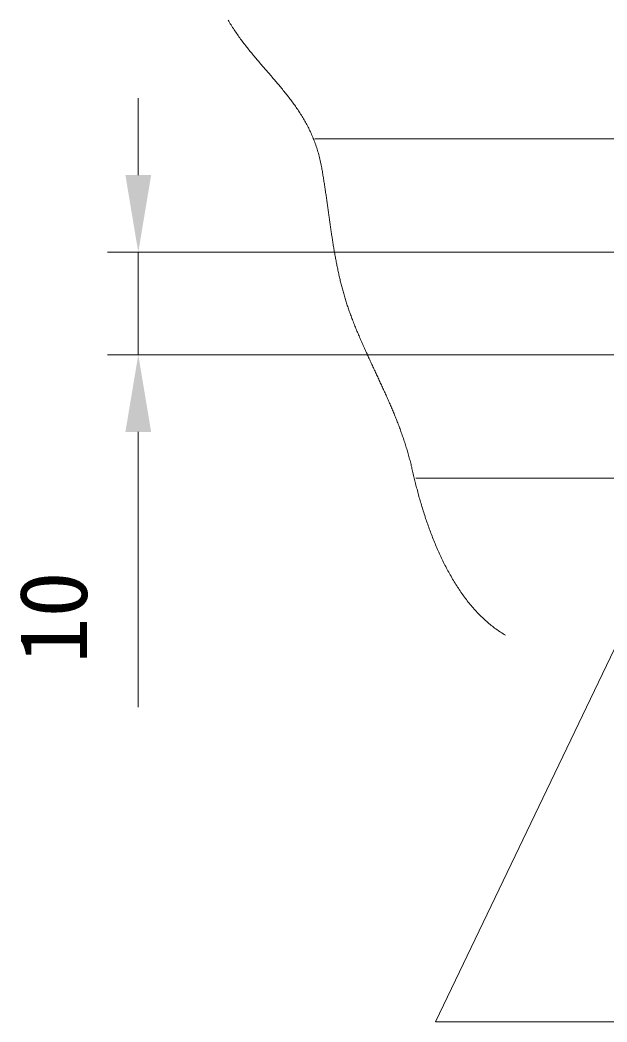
# Model space of a CAD drawing. Units: millimetres on the paper. Extents: x -142 to 142, y -95 to 95.
# Drawn here: x 4.49 to 23.51, y -47.74 to -15.25 of the extents above; entities that cross this region are included whole.
import ezdxf
from ezdxf.enums import TextEntityAlignment as Align

# ---------------------------------------------------------------- set-up
doc = ezdxf.new("R2010")
doc.units = ezdxf.units.MM
doc.layers.add('0-0_0', color=7, linetype='Continuous')
doc.layers.add('0-3_AM_5', color=3, linetype='Continuous', lineweight=18)
doc.layers.add('0-5_外形図', color=7, linetype='Continuous', lineweight=18)
doc.styles.add('ＭＳ ゴシック', font='')
doc.styles.get('ＭＳ ゴシック').set_extended_font_data('MS Gothic')

# ---------------------------------------------------------------- blocks, each defined once
blk = doc.blocks.new('U42')
at = {"layer": '0-3_AM_5', "color": 7, "style": 'ＭＳ ゴシック'}
blk.add_text('10', height=2.199, rotation=90, dxfattribs=at).set_placement((229.514, 98.803), align=Align.BOTTOM_LEFT)

msp = doc.modelspace()

# ---------------------------------------------------------------- linework, layer by layer
at = {"layer": '0-3_AM_5'}
for p, q in [((8.324, -20.282), (8.324, -17.782)), ((26.366, -22.782), (7.324, -22.782)), ((8.324, -22.782), (8.324, -26.106)), ((26.366, -26.106), (7.324, -26.106)), ((8.324, -28.606), (8.324, -37.535))]:
    msp.add_line(p, q, dxfattribs=at)
at = {"layer": '0-3_AM_5', "color": 7}
msp.add_lwpolyline([(24.275, -47.74), (57.199, -47.74), (17.953, -47.74), (27.37, -28.122)], dxfattribs=at)
for points in [[(7.908, -20.282), (8.741, -20.282), (8.324, -22.782)], [(7.908, -28.606), (8.741, -28.606), (8.324, -26.106)]]:
    msp.add_solid(points, dxfattribs=at)
at = {"layer": '0-5_外形図'}
msp.add_line((20.188, -35.175), (20.228, -35.199), dxfattribs=at)
for points in [[(11.233, -15.254), (11.257, -15.294), (11.282, -15.334), (11.306, -15.374), (11.331, -15.414), (11.355, -15.453), (11.38, -15.492), (11.406, -15.531), (11.431, -15.569), (11.457, -15.608), (11.482, -15.646), (11.508, -15.683), (11.535, -15.721), (11.561, -15.758), (11.587, -15.795), (11.614, -15.832), (11.641, -15.869), (11.668, -15.906), (11.695, -15.942), (11.722, -15.978), (11.75, -16.014), (11.777, -16.05), (11.805, -16.085), (11.832, -16.121), (11.86, -16.156), (11.888, -16.191), (11.916, -16.226), (11.944, -16.261), (11.972, -16.295), (12.001, -16.33), (12.029, -16.364), (12.057, -16.399), (12.086, -16.433), (12.114, -16.467), (12.143, -16.501), (12.172, -16.535), (12.2, -16.568), (12.229, -16.602), (12.258, -16.636), (12.287, -16.669)], [(12.287, -16.669), (12.315, -16.703), (12.344, -16.736), (12.373, -16.77), (12.402, -16.803), (12.431, -16.836), (12.459, -16.869), (12.488, -16.902), (12.517, -16.936), (12.546, -16.969), (12.574, -17.002), (12.603, -17.035), (12.632, -17.068), (12.66, -17.101), (12.689, -17.134), (12.717, -17.167), (12.746, -17.2), (12.774, -17.234), (12.802, -17.267), (12.83, -17.3), (12.858, -17.333), (12.886, -17.367), (12.914, -17.4), (12.942, -17.433), (12.97, -17.467), (12.997, -17.5), (13.025, -17.534), (13.052, -17.568), (13.079, -17.601), (13.106, -17.635), (13.133, -17.669), (13.16, -17.703), (13.187, -17.737), (13.213, -17.772), (13.24, -17.806), (13.266, -17.841), (13.292, -17.875), (13.317, -17.91), (13.343, -17.945), (13.368, -17.98)], [(13.368, -17.98), (13.393, -18.016), (13.418, -18.051), (13.443, -18.087), (13.468, -18.122), (13.492, -18.158), (13.516, -18.195), (13.54, -18.231), (13.564, -18.267), (13.587, -18.304), (13.61, -18.341), (13.633, -18.378), (13.656, -18.416), (13.678, -18.453), (13.7, -18.491), (13.722, -18.529), (13.744, -18.567), (13.765, -18.606), (13.786, -18.645), (13.807, -18.684), (13.827, -18.723), (13.847, -18.763), (13.867, -18.803), (13.886, -18.843), (13.906, -18.883), (13.924, -18.924), (13.943, -18.965), (13.961, -19.006), (13.979, -19.048), (13.996, -19.09), (14.013, -19.132), (14.03, -19.175), (14.046, -19.218), (14.062, -19.261), (14.078, -19.305), (14.093, -19.349), (14.107, -19.393), (14.122, -19.438), (14.136, -19.483), (14.149, -19.528)], [(14.048, -19.106), (42.747, -19.106), (42.747, -30.105), (17.325, -30.105)], [(14.149, -19.528), (14.163, -19.574), (14.175, -19.62), (14.188, -19.667), (14.199, -19.714), (14.211, -19.761), (14.222, -19.809), (14.232, -19.857), (14.243, -19.906), (14.252, -19.955), (14.261, -20.005), (14.269, -20.045), (14.276, -20.086), (14.283, -20.126), (14.29, -20.166), (14.297, -20.207), (14.304, -20.247), (14.31, -20.287), (14.317, -20.328), (14.323, -20.368), (14.33, -20.408), (14.336, -20.448), (14.343, -20.488), (14.349, -20.528), (14.355, -20.568), (14.362, -20.608), (14.368, -20.648), (14.374, -20.687), (14.38, -20.727), (14.386, -20.767), (14.392, -20.807), (14.397, -20.846), (14.403, -20.886), (14.409, -20.926), (14.415, -20.965), (14.421, -21.005), (14.426, -21.044), (14.432, -21.084), (14.437, -21.123), (14.443, -21.162)], [(14.443, -21.162), (14.449, -21.202), (14.454, -21.241), (14.46, -21.28), (14.465, -21.319), (14.471, -21.359), (14.476, -21.398), (14.482, -21.437), (14.487, -21.476), (14.492, -21.515), (14.498, -21.554), (14.503, -21.593), (14.509, -21.632), (14.514, -21.671), (14.52, -21.71), (14.525, -21.749), (14.531, -21.788), (14.536, -21.827), (14.542, -21.865), (14.547, -21.904), (14.553, -21.943), (14.558, -21.982), (14.564, -22.02), (14.57, -22.059), (14.575, -22.098), (14.581, -22.136), (14.587, -22.175), (14.592, -22.214), (14.598, -22.252), (14.604, -22.291), (14.61, -22.329), (14.616, -22.368), (14.622, -22.406), (14.628, -22.445), (14.634, -22.483), (14.64, -22.522), (14.646, -22.56), (14.653, -22.598), (14.659, -22.637), (14.665, -22.675)], [(14.665, -22.675), (14.672, -22.713), (14.678, -22.752), (14.685, -22.79), (14.692, -22.828), (14.699, -22.867), (14.705, -22.905), (14.712, -22.943), (14.719, -22.981), (14.727, -23.02), (14.734, -23.058), (14.741, -23.096), (14.748, -23.134), (14.756, -23.173), (14.764, -23.211), (14.771, -23.249), (14.779, -23.287), (14.787, -23.325), (14.795, -23.363), (14.803, -23.402), (14.811, -23.44), (14.82, -23.478), (14.828, -23.516), (14.837, -23.554), (14.846, -23.592), (14.855, -23.63), (14.864, -23.668), (14.873, -23.706), (14.882, -23.745), (14.891, -23.783), (14.901, -23.821), (14.911, -23.859), (14.92, -23.897), (14.93, -23.935), (14.94, -23.973), (14.951, -24.011), (14.961, -24.049), (14.972, -24.087), (14.982, -24.126), (14.993, -24.164)], [(14.993, -24.164), (15.004, -24.202), (15.016, -24.24), (15.027, -24.278), (15.039, -24.316), (15.05, -24.354), (15.062, -24.392), (15.074, -24.43), (15.087, -24.469), (15.099, -24.507), (15.112, -24.545), (15.125, -24.583), (15.138, -24.621), (15.151, -24.659), (15.164, -24.698), (15.178, -24.736), (15.192, -24.774), (15.206, -24.812), (15.22, -24.85), (15.234, -24.889), (15.249, -24.927), (15.265, -24.969), (15.281, -25.01), (15.298, -25.052), (15.314, -25.093), (15.33, -25.134), (15.347, -25.175), (15.363, -25.216), (15.38, -25.257), (15.397, -25.297), (15.413, -25.338), (15.43, -25.378), (15.447, -25.418), (15.464, -25.458), (15.481, -25.498), (15.498, -25.537), (15.514, -25.577), (15.531, -25.616), (15.548, -25.656), (15.566, -25.695)], [(15.566, -25.695), (15.583, -25.734), (15.6, -25.773), (15.617, -25.811), (15.634, -25.85), (15.651, -25.889), (15.668, -25.927), (15.686, -25.965), (15.703, -26.004), (15.72, -26.042), (15.738, -26.08), (15.755, -26.118), (15.772, -26.156), (15.789, -26.194), (15.807, -26.231), (15.824, -26.269), (15.841, -26.307), (15.859, -26.344), (15.876, -26.382), (15.893, -26.419), (15.911, -26.456), (15.928, -26.494), (15.945, -26.531), (15.963, -26.568), (15.98, -26.605), (15.997, -26.642), (16.015, -26.679), (16.032, -26.716), (16.049, -26.753), (16.066, -26.79), (16.084, -26.827), (16.101, -26.864), (16.118, -26.901), (16.135, -26.938), (16.152, -26.975), (16.169, -27.012), (16.186, -27.048), (16.203, -27.085), (16.22, -27.122), (16.237, -27.159)], [(16.237, -27.159), (16.254, -27.196), (16.271, -27.233), (16.288, -27.269), (16.305, -27.306), (16.321, -27.343), (16.338, -27.38), (16.355, -27.417), (16.371, -27.454), (16.388, -27.491), (16.404, -27.528), (16.421, -27.565), (16.437, -27.602), (16.453, -27.639), (16.47, -27.676), (16.486, -27.714), (16.502, -27.751), (16.518, -27.788), (16.534, -27.826), (16.55, -27.863), (16.566, -27.901), (16.581, -27.938), (16.597, -27.976), (16.613, -28.013), (16.628, -28.051), (16.644, -28.089), (16.659, -28.127), (16.674, -28.165), (16.69, -28.203), (16.705, -28.242), (16.72, -28.28), (16.735, -28.318), (16.749, -28.357), (16.764, -28.396), (16.779, -28.434), (16.793, -28.473), (16.808, -28.512), (16.822, -28.551), (16.836, -28.591), (16.85, -28.63)], [(16.85, -28.63), (16.864, -28.67), (16.878, -28.709), (16.892, -28.749), (16.906, -28.789), (16.919, -28.829), (16.933, -28.869), (16.946, -28.909), (16.959, -28.95), (16.972, -28.991), (16.985, -29.031), (16.998, -29.072), (17.011, -29.113), (17.024, -29.155), (17.036, -29.196), (17.048, -29.238), (17.06, -29.28), (17.072, -29.322), (17.084, -29.364), (17.096, -29.406), (17.108, -29.449), (17.119, -29.492), (17.131, -29.534), (17.142, -29.578), (17.153, -29.621), (17.164, -29.665), (17.174, -29.708), (17.185, -29.752), (17.195, -29.796), (17.206, -29.841), (17.216, -29.886), (17.226, -29.929), (17.236, -29.973), (17.246, -30.017), (17.256, -30.061), (17.267, -30.105), (17.277, -30.15), (17.288, -30.194), (17.299, -30.239), (17.311, -30.285)], [(17.311, -30.285), (17.322, -30.33), (17.334, -30.375), (17.346, -30.421), (17.358, -30.467), (17.37, -30.513), (17.382, -30.559), (17.395, -30.606), (17.407, -30.652), (17.42, -30.699), (17.433, -30.746), (17.447, -30.793), (17.46, -30.84), (17.474, -30.887), (17.488, -30.934), (17.502, -30.981), (17.516, -31.029), (17.531, -31.076), (17.546, -31.124), (17.561, -31.172), (17.576, -31.219), (17.591, -31.267), (17.607, -31.315), (17.622, -31.363), (17.638, -31.411), (17.654, -31.459), (17.671, -31.507), (17.687, -31.555), (17.704, -31.603), (17.721, -31.651), (17.738, -31.699), (17.756, -31.747), (17.773, -31.795), (17.791, -31.843), (17.809, -31.891), (17.828, -31.939), (17.846, -31.987), (17.865, -32.035), (17.884, -32.083), (17.903, -32.131)], [(17.903, -32.131), (17.923, -32.179), (17.942, -32.227), (17.962, -32.274), (17.982, -32.322), (18.003, -32.369), (18.023, -32.417), (18.044, -32.464), (18.065, -32.511), (18.087, -32.558), (18.108, -32.605), (18.13, -32.652), (18.152, -32.699), (18.174, -32.745), (18.197, -32.792), (18.219, -32.838), (18.242, -32.884), (18.265, -32.93), (18.289, -32.976), (18.313, -33.021), (18.337, -33.067), (18.361, -33.112), (18.385, -33.157), (18.41, -33.202), (18.435, -33.247), (18.46, -33.291), (18.486, -33.335), (18.511, -33.379), (18.537, -33.423), (18.564, -33.467), (18.59, -33.51), (18.617, -33.553), (18.644, -33.596), (18.671, -33.638), (18.699, -33.68), (18.726, -33.722), (18.754, -33.764), (18.783, -33.806), (18.811, -33.847), (18.84, -33.887)], [(18.84, -33.887), (18.869, -33.928), (18.899, -33.968), (18.929, -34.008), (18.958, -34.047), (18.989, -34.087), (19.019, -34.126), (19.05, -34.164), (19.081, -34.202), (19.112, -34.24), (19.144, -34.277), (19.176, -34.314), (19.208, -34.351), (19.241, -34.387), (19.273, -34.423), (19.306, -34.459), (19.34, -34.494), (19.373, -34.529), (19.407, -34.563), (19.441, -34.597), (19.476, -34.63), (19.511, -34.663), (19.546, -34.696), (19.581, -34.728), (19.617, -34.76), (19.653, -34.791), (19.689, -34.821), (19.726, -34.852), (19.762, -34.881), (19.8, -34.911), (19.837, -34.939), (19.875, -34.968), (19.913, -34.995), (19.951, -35.023), (19.99, -35.049), (20.029, -35.076), (20.068, -35.101), (20.108, -35.127), (20.148, -35.151), (20.188, -35.175)]]:
    msp.add_lwpolyline(points, dxfattribs=at)

# ---------------------------------------------------------------- block references
at = {"layer": '0-0_0'}
msp.add_blockref('U42', (-222.19, -134.925), dxfattribs=at)

doc.saveas('drawing.dxf')
